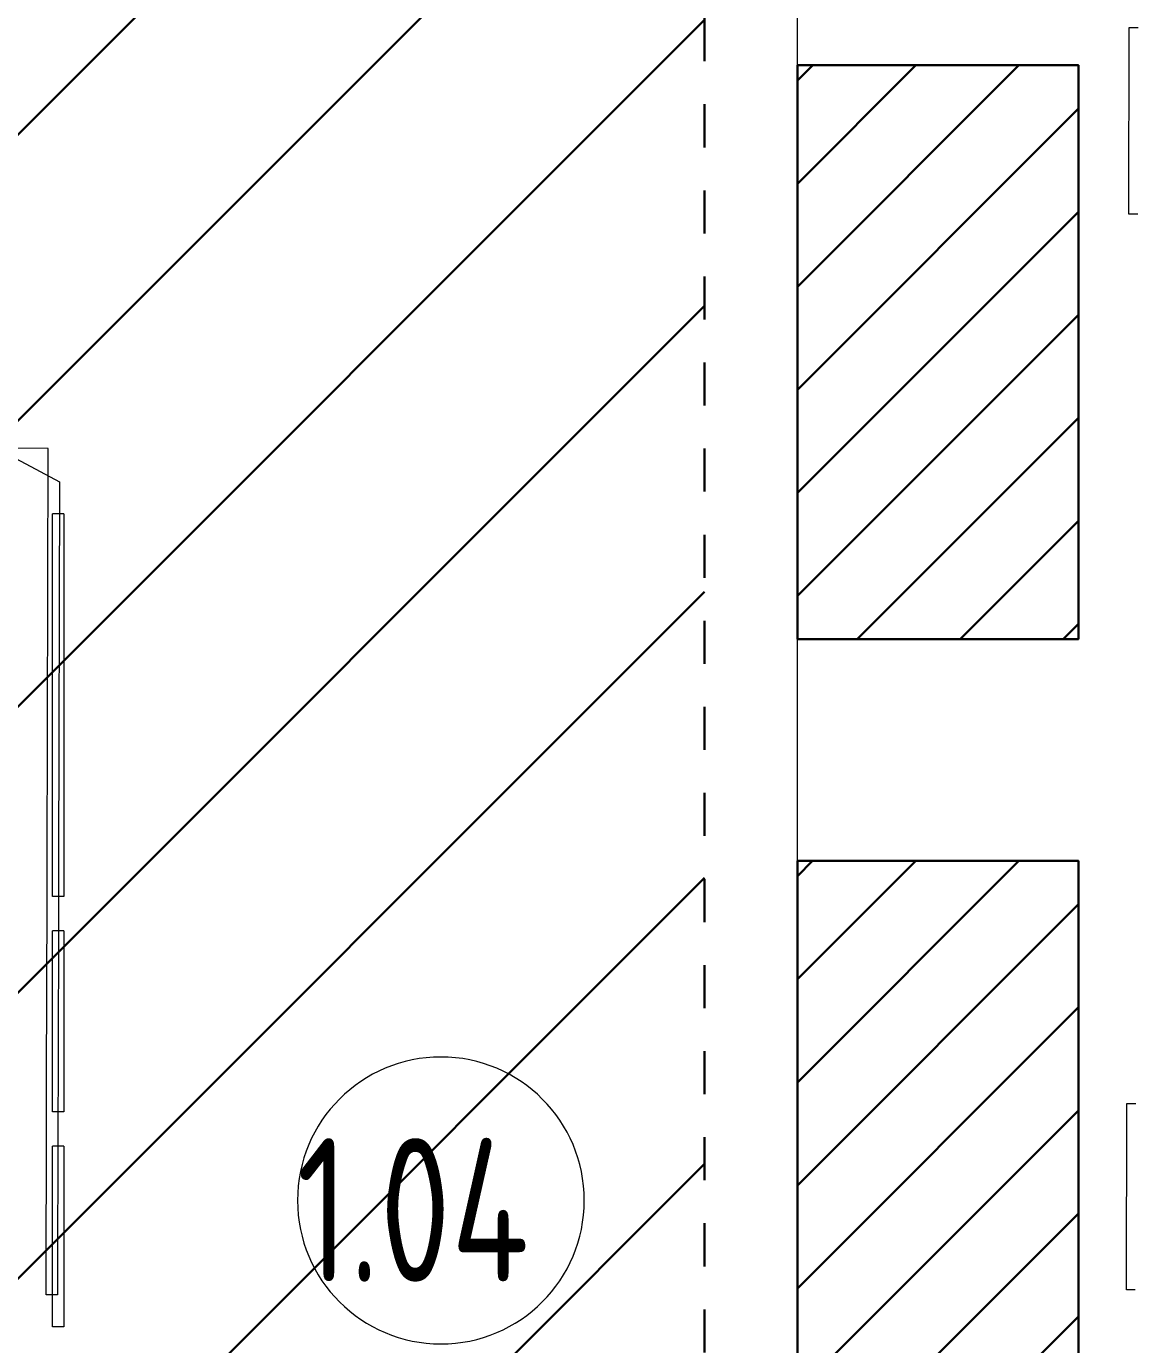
# Model space of a CAD drawing. Header units: millimetres. Extents: x -1113 to 415037, y -3642 to 354837.
# Drawn here: x 9886 to 13744, y 17602 to 22196 of the extents above; entities that cross this region are included whole.
import ezdxf

# ---------------------------------------------------------------- set-up
doc = ezdxf.new("R2010")
doc.units = ezdxf.units.MM
doc.linetypes.add('Штрих короткий', pattern=[600, 300, -300])
for name, color, linetype, lineweight in [('0) строит. леса', 20, 'Continuous', 30), ('A-AREA-BNDY', 7, 'Continuous', 5), ('A-AREA-IDEN', 7, 'Continuous', 9), ('I-WALL', 7, 'Continuous', 5), ('Оси', 7, 'Continuous', 9)]:
    doc.layers.add(name, color=color, linetype=linetype, lineweight=lineweight)
doc.styles.add('СПДС', font='ГОСТ тип А.ttf', dxfattribs={"width": 0.9})

# ---------------------------------------------------------------- blocks, each defined once
blk = doc.blocks.new('Марка_Помещения - Номер-25198446-Объем проектирования 1 этажа')
at = {"layer": 'A-AREA-IDEN'}
for start, end in [(360, 180), (180, 360)]:
    blk.add_arc((0, 0), 2.5, start, end, dxfattribs=at)

msp = doc.modelspace()

# ---------------------------------------------------------------- hatches: boundary and pattern name
at = {"layer": '0) строит. леса', "linetype": 'Штрих короткий', "ltscale": 0.5}
h = msp.add_hatch(dxfattribs=at)
h.set_pattern_fill('ANSI31', color=256, scale=222)
h.paths.add_polyline_path([(12251.3, 25505.4), (5401.8, 25505.4), (5401.8, 15474.4), (12251.3, 15474.4)])
at = {"layer": '0) строит. леса'}
h = msp.add_hatch(dxfattribs=at)
h.set_pattern_fill('ANSI31', color=256, scale=80)
h.set_pattern_definition([(45, (16774.4, 165939.5), (-179.60512, 179.60512), [])])
h.paths.add_polyline_path([(12574.7, 22060.4), (12574.7, 20060.4), (13554.7, 20060.4), (13554.7, 22060.4)])
h = msp.add_hatch(dxfattribs=at)
h.set_pattern_fill('ANSI31', color=256, scale=80)
h.set_pattern_definition([(45, (16774.4, 163166.46), (-179.60512, 179.60512), [])])
h.paths.add_polyline_path([(12574.7, 19287.3), (12574.7, 17287.3), (13554.7, 17287.3), (13554.7, 19287.3)])

# ---------------------------------------------------------------- linework, layer by layer
at = {"layer": '0) строит. леса', "linetype": 'Штрих короткий', "ltscale": 0.5}
msp.add_lwpolyline([(12251.3, 25505.4), (5401.8, 25505.4), (5401.8, 15474.4), (12251.3, 15474.4)], close=True, dxfattribs=at)
at = {"layer": '0) строит. леса'}
for points in [[(12574.7, 22060.4), (12574.7, 20060.4), (13554.7, 20060.4), (13554.7, 22060.4)], [(12574.7, 19287.3), (12574.7, 17287.3), (13554.7, 17287.3), (13554.7, 19287.3)]]:
    msp.add_lwpolyline(points, close=True, dxfattribs=at)
at = {"layer": 'A-AREA-BNDY', "flags": 128}
for points in [[(13761.6, 21541.7), (13730.6, 21541.8), (13732.1, 22191.8), (13763.1, 22191.7)], [(9780.7, 20726.1), (10002, 20608.7), (9998.8, 19275.3), (9998.6, 19155.3), (9997.1, 18525.3), (9996.8, 18405.3), (9995.3, 17775.3), (9955.3, 17775.4), (9956.8, 18405.4), (9957.1, 18525.4), (9958.6, 19155.4), (9958.8, 19275.4), (9962.2, 20725.1), (8939.2, 20727.5)], [(13752.8, 17792.7), (13721.8, 17792.8), (13723.3, 18441.8), (13754.3, 18441.7)]]:
    msp.add_lwpolyline(points, dxfattribs=at)
at = {"layer": 'I-WALL'}
for p, q in [((9977.3, 19163.2), (9977.3, 20496.6)), ((10017.3, 20496.6), (9977.3, 20496.6)), ((10017.3, 20496.6), (10017.3, 19163.2)), ((10017.3, 19163.2), (9977.3, 19163.2)), ((9977.3, 18413.2), (9977.3, 19043.2)), ((10017.3, 19043.2), (9977.3, 19043.2)), ((10017.3, 19043.2), (10017.3, 18413.2)), ((10017.3, 18413.2), (9977.3, 18413.2)), ((9977.3, 17663.2), (9977.3, 18293.2)), ((10017.3, 18293.2), (9977.3, 18293.2)), ((10017.3, 18293.2), (10017.3, 17663.2)), ((10017.3, 17663.2), (9977.3, 17663.2))]:
    msp.add_line(p, q, dxfattribs=at)
at = {"layer": 'Оси'}
msp.add_lwpolyline([(12574.7, -2042.3), (12574.7, 2957.7), (12574.7, 22262), (12574.7, 27262)], dxfattribs=at)

# ---------------------------------------------------------------- block references
at = {"layer": 'A-AREA-IDEN', "xscale": 199.9999999999999, "yscale": 199.9999999999999, "zscale": 199.9999999999999}
msp.add_blockref('Марка_Помещения - Номер-25198446-Объем проектирования 1 этажа', (11331.9, 18104), dxfattribs=at)

# ---------------------------------------------------------------- texts
at = {"layer": 'A-AREA-IDEN', "insert": (10830.2, 18321.1), "char_height": 500, "width": 1255.443, "attachment_point": 1, "style": 'СПДС'}
msp.add_mtext('1.04', dxfattribs=at)

doc.saveas('drawing.dxf')
